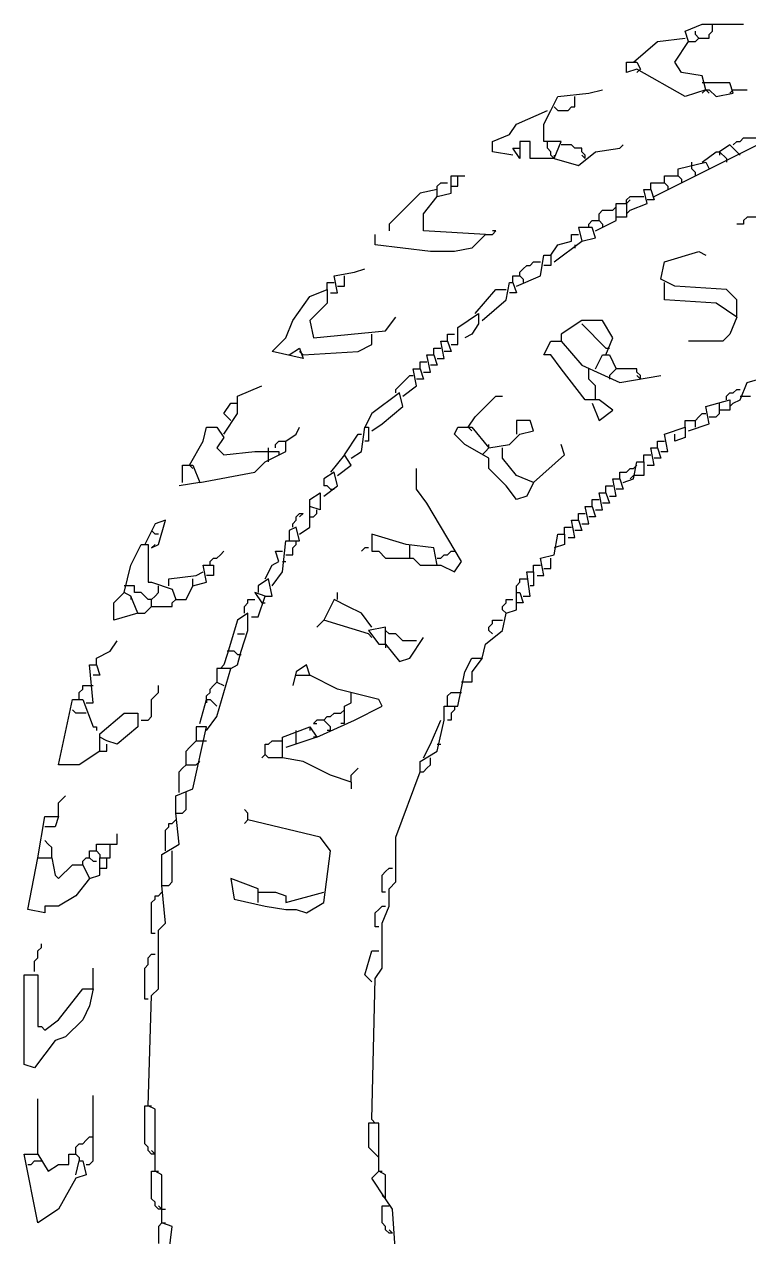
# Model space of a CAD drawing. Header units: inches. Extents: x 0.1 to 9.75, y 0.02 to 4.75.
# Drawn here: x 2.4181 to 2.7104, y 3.8569 to 4.3458 of the extents above; entities that cross this region are included whole.
import ezdxf

# ---------------------------------------------------------------- set-up
doc = ezdxf.new("R2010")
doc.units = ezdxf.units.IN
doc.header["$MEASUREMENT"] = 0
doc.layers.add('PFV', color=179, linetype='Continuous')

msp = doc.modelspace()

# ---------------------------------------------------------------- linework, layer by layer
at = {"layer": 'PFV', "color": 1}
for p, q in [((2.684722, 4.343056), (2.691667, 4.345833)), ((2.686111, 4.338889), (2.684722, 4.343056)), ((2.688889, 4.341667), (2.688889, 4.343056)), ((2.690278, 4.340278), (2.688889, 4.341667)), ((2.691667, 4.345833), (2.708333, 4.345833)), ((2.694444, 4.341667), (2.695833, 4.343056)), ((2.694444, 4.340278), (2.694444, 4.341667)), ((2.695833, 4.343056), (2.695833, 4.345833)), ((2.663889, 4.330556), (2.673611, 4.338889)), ((2.673611, 4.338889), (2.684722, 4.340278)), ((2.680556, 4.330556), (2.686111, 4.338889)), ((2.686111, 4.338889), (2.688889, 4.338889)), ((2.688889, 4.338889), (2.690278, 4.340278)), ((2.690278, 4.340278), (2.694444, 4.340278)), ((2.661111, 4.326389), (2.661111, 4.330556)), ((2.661111, 4.330556), (2.665278, 4.330556)), ((2.665278, 4.327778), (2.661111, 4.326389)), ((2.665278, 4.330556), (2.666667, 4.327778)), ((2.684722, 4.316667), (2.665278, 4.327778)), ((2.666667, 4.327778), (2.665278, 4.326389)), ((2.683333, 4.326389), (2.680556, 4.330556)), ((2.691667, 4.325), (2.683333, 4.326389)), ((2.693056, 4.319444), (2.691667, 4.325)), ((2.693056, 4.322222), (2.691667, 4.322222)), ((2.702778, 4.322222), (2.693056, 4.322222)), ((2.704167, 4.318056), (2.702778, 4.322222)), ((2.633333, 4.316667), (2.645833, 4.318056)), ((2.645833, 4.318056), (2.651389, 4.319444)), ((2.693056, 4.319444), (2.684722, 4.316667)), ((2.693056, 4.319444), (2.691667, 4.318056)), ((2.693056, 4.319444), (2.694444, 4.319444)), ((2.693056, 4.319444), (2.694444, 4.318056)), ((2.694444, 4.319444), (2.697222, 4.316667)), ((2.697222, 4.316667), (2.704167, 4.318056)), ((2.704167, 4.319444), (2.702778, 4.318056)), ((2.704167, 4.319444), (2.709722, 4.319444)), ((2.630556, 4.311111), (2.633333, 4.316667)), ((2.631944, 4.3125), (2.633333, 4.311111)), ((2.6375, 4.311111), (2.638889, 4.3125)), ((2.638889, 4.3125), (2.640278, 4.3125)), ((2.640278, 4.3125), (2.640278, 4.316667)), ((2.616667, 4.305556), (2.629167, 4.311111)), ((2.627778, 4.305556), (2.630556, 4.311111)), ((2.633333, 4.311111), (2.6375, 4.311111)), ((2.613889, 4.301389), (2.616667, 4.305556)), ((2.627778, 4.298611), (2.627778, 4.305556)), ((2.606944, 4.298611), (2.613889, 4.301389)), ((2.606944, 4.294444), (2.606944, 4.298611)), ((2.622222, 4.298611), (2.618056, 4.298611)), ((2.618056, 4.298611), (2.618056, 4.291667)), ((2.622222, 4.291667), (2.622222, 4.298611)), ((2.634722, 4.298611), (2.627778, 4.298611)), ((2.629167, 4.295833), (2.629167, 4.298611)), ((2.631944, 4.291667), (2.634722, 4.298611)), ((2.704167, 4.297222), (2.705556, 4.298611)), ((2.705556, 4.298611), (2.706944, 4.298611)), ((2.706944, 4.298611), (2.708333, 4.3)), ((2.708333, 4.3), (2.713889, 4.3)), ((2.615278, 4.293056), (2.606944, 4.294444)), ((2.618056, 4.291667), (2.615278, 4.295833)), ((2.615278, 4.295833), (2.618056, 4.295833)), ((2.630556, 4.294444), (2.629167, 4.295833)), ((2.630556, 4.293056), (2.630556, 4.294444)), ((2.631944, 4.291667), (2.630556, 4.293056)), ((2.631944, 4.293056), (2.631944, 4.291667)), ((2.638889, 4.297222), (2.634722, 4.297222)), ((2.640278, 4.295833), (2.638889, 4.297222)), ((2.643056, 4.295833), (2.640278, 4.295833)), ((2.641667, 4.288889), (2.648611, 4.294444)), ((2.643056, 4.294444), (2.643056, 4.295833)), ((2.644444, 4.293056), (2.643056, 4.294444)), ((2.644444, 4.291667), (2.643056, 4.293056)), ((2.644444, 4.291667), (2.644444, 4.293056)), ((2.648611, 4.294444), (2.658333, 4.295833)), ((2.658333, 4.295833), (2.659722, 4.297222)), ((2.672222, 4.276389), (2.713889, 4.297222)), ((2.691667, 4.290278), (2.697222, 4.294444)), ((2.697222, 4.294444), (2.698611, 4.294444)), ((2.702778, 4.297222), (2.698611, 4.294444)), ((2.698611, 4.294444), (2.701389, 4.291667)), ((2.698611, 4.294444), (2.698611, 4.293056)), ((2.706944, 4.293056), (2.702778, 4.297222)), ((2.631944, 4.291667), (2.622222, 4.291667)), ((2.631944, 4.291667), (2.641667, 4.288889)), ((2.681944, 4.2875), (2.693056, 4.290278)), ((2.6875, 4.288889), (2.6875, 4.290278)), ((2.6875, 4.2875), (2.6875, 4.288889)), ((2.693056, 4.290278), (2.694444, 4.2875)), ((2.701389, 4.291667), (2.701389, 4.290278)), ((2.590278, 4.277778), (2.590278, 4.284722)), ((2.590278, 4.284722), (2.595833, 4.284722)), ((2.593056, 4.280556), (2.593056, 4.284722)), ((2.676389, 4.281944), (2.676389, 4.284722)), ((2.676389, 4.284722), (2.681944, 4.284722)), ((2.681944, 4.284722), (2.681944, 4.2875)), ((2.681944, 4.284722), (2.683333, 4.283333)), ((2.683333, 4.283333), (2.683333, 4.281944)), ((2.688889, 4.286111), (2.6875, 4.2875)), ((2.688889, 4.284722), (2.688889, 4.286111)), ((2.577778, 4.277778), (2.565278, 4.265278)), ((2.584722, 4.279167), (2.577778, 4.277778)), ((2.584722, 4.280556), (2.586111, 4.281944)), ((2.584722, 4.276389), (2.584722, 4.280556)), ((2.584722, 4.276389), (2.590278, 4.277778)), ((2.586111, 4.281944), (2.588889, 4.281944)), ((2.590278, 4.280556), (2.593056, 4.280556)), ((2.669444, 4.273611), (2.668056, 4.279167)), ((2.668056, 4.279167), (2.670833, 4.279167)), ((2.670833, 4.279167), (2.670833, 4.281944)), ((2.670833, 4.281944), (2.676389, 4.281944)), ((2.670833, 4.279167), (2.672222, 4.275)), ((2.676389, 4.281944), (2.677778, 4.280556)), ((2.677778, 4.280556), (2.677778, 4.279167)), ((2.579167, 4.269444), (2.584722, 4.276389)), ((2.656944, 4.266667), (2.656944, 4.273611)), ((2.656944, 4.273611), (2.661111, 4.273611)), ((2.661111, 4.275), (2.6625, 4.276389)), ((2.661111, 4.273611), (2.661111, 4.275)), ((2.661111, 4.273611), (2.6625, 4.275)), ((2.661111, 4.273611), (2.661111, 4.268056)), ((2.6625, 4.276389), (2.668056, 4.276389)), ((2.6625, 4.270833), (2.669444, 4.273611)), ((2.672222, 4.275), (2.669444, 4.275)), ((2.579167, 4.2625), (2.579167, 4.269444)), ((2.65, 4.269444), (2.651389, 4.270833)), ((2.65, 4.266667), (2.65, 4.269444)), ((2.651389, 4.270833), (2.655556, 4.270833)), ((2.655556, 4.270833), (2.656944, 4.272222)), ((2.661111, 4.268056), (2.656944, 4.268056)), ((2.6625, 4.270833), (2.661111, 4.269444)), ((2.709722, 4.268056), (2.708333, 4.266667)), ((2.715278, 4.268056), (2.709722, 4.268056)), ((2.565278, 4.265278), (2.565278, 4.2625)), ((2.647222, 4.263889), (2.641667, 4.263889)), ((2.641667, 4.263889), (2.643056, 4.258333)), ((2.645833, 4.265278), (2.647222, 4.266667)), ((2.645833, 4.263889), (2.645833, 4.265278)), ((2.647222, 4.266667), (2.65, 4.266667)), ((2.648611, 4.259722), (2.647222, 4.263889)), ((2.648611, 4.2625), (2.656944, 4.266667)), ((2.65, 4.266667), (2.651389, 4.265278)), ((2.651389, 4.265278), (2.651389, 4.263889)), ((2.708333, 4.265278), (2.705556, 4.265278)), ((2.708333, 4.266667), (2.708333, 4.265278)), ((2.559722, 4.256944), (2.559722, 4.261111)), ((2.604167, 4.261111), (2.579167, 4.2625)), ((2.604167, 4.261111), (2.598611, 4.255556)), ((2.604167, 4.261111), (2.606944, 4.261111)), ((2.606944, 4.261111), (2.608333, 4.2625)), ((2.608333, 4.2625), (2.606944, 4.2625)), ((2.631944, 4.25), (2.643056, 4.258333)), ((2.633333, 4.256944), (2.638889, 4.258333)), ((2.638889, 4.258333), (2.638889, 4.261111)), ((2.638889, 4.261111), (2.641667, 4.261111)), ((2.643056, 4.258333), (2.648611, 4.259722)), ((2.581944, 4.254167), (2.559722, 4.256944)), ((2.591667, 4.254167), (2.581944, 4.254167)), ((2.598611, 4.255556), (2.591667, 4.254167)), ((2.630556, 4.252778), (2.633333, 4.256944)), ((2.640278, 4.256944), (2.640278, 4.255556)), ((2.676389, 4.25), (2.690278, 4.254167)), ((2.690278, 4.254167), (2.693056, 4.252778)), ((2.619444, 4.247222), (2.620833, 4.248611)), ((2.620833, 4.248611), (2.622222, 4.248611)), ((2.622222, 4.248611), (2.623611, 4.25)), ((2.623611, 4.25), (2.626389, 4.25)), ((2.626389, 4.244444), (2.627778, 4.252778)), ((2.627778, 4.252778), (2.630556, 4.252778)), ((2.630556, 4.248611), (2.627778, 4.248611)), ((2.630556, 4.252778), (2.630556, 4.248611)), ((2.675, 4.243056), (2.676389, 4.25)), ((2.543056, 4.244444), (2.551389, 4.245833)), ((2.544444, 4.2375), (2.543056, 4.244444)), ((2.547222, 4.240278), (2.547222, 4.244444)), ((2.551389, 4.245833), (2.555556, 4.247222)), ((2.615278, 4.241667), (2.615278, 4.244444)), ((2.615278, 4.244444), (2.618056, 4.244444)), ((2.616667, 4.240278), (2.626389, 4.244444)), ((2.618056, 4.245833), (2.619444, 4.247222)), ((2.618056, 4.244444), (2.618056, 4.245833)), ((2.618056, 4.244444), (2.619444, 4.243056)), ((2.533333, 4.236111), (2.540278, 4.238889)), ((2.540278, 4.238889), (2.540278, 4.241667)), ((2.540278, 4.241667), (2.543056, 4.241667)), ((2.540278, 4.238889), (2.540278, 4.233333)), ((2.544444, 4.240278), (2.547222, 4.240278)), ((2.6, 4.229167), (2.608333, 4.238889)), ((2.608333, 4.238889), (2.6125, 4.238889)), ((2.6125, 4.234722), (2.613889, 4.241667)), ((2.613889, 4.241667), (2.615278, 4.241667)), ((2.615278, 4.241667), (2.616667, 4.2375)), ((2.619444, 4.243056), (2.619444, 4.241667)), ((2.680556, 4.240278), (2.675, 4.243056)), ((2.676389, 4.234722), (2.676389, 4.241667)), ((2.701389, 4.238889), (2.680556, 4.240278)), ((2.705556, 4.234722), (2.701389, 4.238889)), ((2.526389, 4.226389), (2.533333, 4.236111)), ((2.541667, 4.2375), (2.544444, 4.2375)), ((2.602778, 4.226389), (2.6125, 4.234722)), ((2.616667, 4.2375), (2.613889, 4.2375)), ((2.697222, 4.233333), (2.676389, 4.234722)), ((2.705556, 4.227778), (2.705556, 4.234722)), ((2.540278, 4.233333), (2.533333, 4.226389)), ((2.593056, 4.223611), (2.601389, 4.229167)), ((2.601389, 4.229167), (2.601389, 4.225)), ((2.705556, 4.227778), (2.697222, 4.233333)), ((2.523611, 4.219444), (2.526389, 4.226389)), ((2.533333, 4.226389), (2.534722, 4.219444)), ((2.563889, 4.222222), (2.568056, 4.227778)), ((2.601389, 4.225), (2.598611, 4.220833)), ((2.643056, 4.226389), (2.634722, 4.220833)), ((2.651389, 4.226389), (2.643056, 4.226389)), ((2.652778, 4.215278), (2.643056, 4.225)), ((2.655556, 4.219444), (2.651389, 4.226389)), ((2.705556, 4.227778), (2.702778, 4.220833)), ((2.518056, 4.213889), (2.523611, 4.219444)), ((2.534722, 4.219444), (2.563889, 4.222222)), ((2.558333, 4.216667), (2.558333, 4.220833)), ((2.588889, 4.218056), (2.588889, 4.220833)), ((2.588889, 4.220833), (2.591667, 4.220833)), ((2.593056, 4.216667), (2.593056, 4.223611)), ((2.598611, 4.220833), (2.595833, 4.219444)), ((2.634722, 4.220833), (2.634722, 4.218056)), ((2.652778, 4.2125), (2.655556, 4.219444)), ((2.702778, 4.220833), (2.7, 4.218056)), ((2.525, 4.2125), (2.529167, 4.215278)), ((2.529167, 4.215278), (2.530556, 4.211111)), ((2.552778, 4.213889), (2.558333, 4.216667)), ((2.583333, 4.2125), (2.583333, 4.215278)), ((2.583333, 4.215278), (2.586111, 4.215278)), ((2.5875, 4.211111), (2.586111, 4.218056)), ((2.586111, 4.218056), (2.588889, 4.218056)), ((2.588889, 4.218056), (2.590278, 4.213889)), ((2.590278, 4.216667), (2.593056, 4.216667)), ((2.627778, 4.2125), (2.630556, 4.218056)), ((2.630556, 4.218056), (2.634722, 4.218056)), ((2.634722, 4.218056), (2.643056, 4.208333)), ((2.652778, 4.215278), (2.654167, 4.215278)), ((2.7, 4.218056), (2.686111, 4.218056)), ((2.530556, 4.211111), (2.518056, 4.213889)), ((2.530556, 4.2125), (2.529167, 4.213889)), ((2.530556, 4.2125), (2.552778, 4.213889)), ((2.577778, 4.206944), (2.577778, 4.209722)), ((2.577778, 4.209722), (2.580556, 4.209722)), ((2.581944, 4.205556), (2.580556, 4.2125)), ((2.580556, 4.2125), (2.583333, 4.2125)), ((2.583333, 4.2125), (2.584722, 4.208333)), ((2.584722, 4.211111), (2.5875, 4.211111)), ((2.590278, 4.213889), (2.5875, 4.213889)), ((2.630556, 4.2125), (2.627778, 4.2125)), ((2.634722, 4.206944), (2.630556, 4.2125)), ((2.648611, 4.206944), (2.651389, 4.2125)), ((2.651389, 4.2125), (2.654167, 4.2125)), ((2.654167, 4.2125), (2.656944, 4.206944)), ((2.576389, 4.2), (2.575, 4.206944)), ((2.575, 4.206944), (2.577778, 4.206944)), ((2.577778, 4.206944), (2.579167, 4.202778)), ((2.579167, 4.205556), (2.581944, 4.205556)), ((2.584722, 4.208333), (2.581944, 4.208333)), ((2.644444, 4.194444), (2.634722, 4.206944)), ((2.643056, 4.208333), (2.658333, 4.201389)), ((2.645833, 4.202778), (2.645833, 4.206944)), ((2.655556, 4.205556), (2.654167, 4.204167)), ((2.656944, 4.206944), (2.655556, 4.205556)), ((2.665278, 4.206944), (2.656944, 4.206944)), ((2.665278, 4.205556), (2.665278, 4.206944)), ((2.666667, 4.204167), (2.665278, 4.205556)), ((2.709722, 4.201389), (2.729167, 4.206944)), ((2.504167, 4.195833), (2.513889, 4.2)), ((2.568056, 4.198611), (2.569444, 4.2)), ((2.569444, 4.2), (2.570833, 4.201389)), ((2.570833, 4.201389), (2.572222, 4.202778)), ((2.570833, 4.195833), (2.576389, 4.2)), ((2.572222, 4.202778), (2.573611, 4.204167)), ((2.573611, 4.204167), (2.575, 4.204167)), ((2.579167, 4.202778), (2.576389, 4.202778)), ((2.647222, 4.201389), (2.645833, 4.202778)), ((2.648611, 4.2), (2.647222, 4.201389)), ((2.648611, 4.194444), (2.648611, 4.2)), ((2.654167, 4.204167), (2.654167, 4.202778)), ((2.658333, 4.201389), (2.675, 4.204167)), ((2.666667, 4.202778), (2.665278, 4.204167)), ((2.666667, 4.202778), (2.666667, 4.204167)), ((2.706944, 4.194444), (2.709722, 4.201389)), ((2.504167, 4.188889), (2.504167, 4.195833)), ((2.569444, 4.197222), (2.558333, 4.188889)), ((2.568056, 4.197222), (2.568056, 4.198611)), ((2.570833, 4.191667), (2.569444, 4.197222)), ((2.6, 4.1875), (2.608333, 4.195833)), ((2.608333, 4.195833), (2.611111, 4.195833)), ((2.701389, 4.195833), (2.702778, 4.197222)), ((2.701389, 4.194444), (2.701389, 4.195833)), ((2.702778, 4.197222), (2.704167, 4.197222)), ((2.704167, 4.197222), (2.705556, 4.198611)), ((2.705556, 4.198611), (2.706944, 4.198611)), ((2.706944, 4.195833), (2.711111, 4.195833)), ((2.498611, 4.188889), (2.501389, 4.193056)), ((2.501389, 4.193056), (2.504167, 4.193056)), ((2.5625, 4.184722), (2.570833, 4.191667)), ((2.65, 4.194444), (2.644444, 4.194444)), ((2.647222, 4.193056), (2.65, 4.186111)), ((2.655556, 4.190278), (2.65, 4.194444)), ((2.65, 4.186111), (2.655556, 4.190278)), ((2.693056, 4.191667), (2.702778, 4.194444)), ((2.694444, 4.184722), (2.693056, 4.191667)), ((2.698611, 4.190278), (2.698611, 4.193056)), ((2.702778, 4.190278), (2.698611, 4.190278)), ((2.698611, 4.188889), (2.698611, 4.190278)), ((2.702778, 4.194444), (2.702778, 4.190278)), ((2.704167, 4.193056), (2.702778, 4.191667)), ((2.704167, 4.193056), (2.706944, 4.194444)), ((2.498611, 4.180556), (2.504167, 4.188889)), ((2.501389, 4.186111), (2.498611, 4.188889)), ((2.501389, 4.186111), (2.5, 4.1875)), ((2.558333, 4.188889), (2.555556, 4.183333)), ((2.597222, 4.183333), (2.6, 4.1875)), ((2.622222, 4.186111), (2.616667, 4.186111)), ((2.616667, 4.186111), (2.616667, 4.180556)), ((2.623611, 4.181944), (2.622222, 4.186111)), ((2.684722, 4.183333), (2.684722, 4.186111)), ((2.684722, 4.186111), (2.688889, 4.186111)), ((2.688889, 4.186111), (2.690278, 4.1875)), ((2.688889, 4.183333), (2.688889, 4.186111)), ((2.690278, 4.1875), (2.691667, 4.188889)), ((2.691667, 4.188889), (2.693056, 4.188889)), ((2.694444, 4.1875), (2.697222, 4.1875)), ((2.697222, 4.1875), (2.698611, 4.188889)), ((2.490278, 4.177778), (2.491667, 4.183333)), ((2.491667, 4.183333), (2.495833, 4.183333)), ((2.495833, 4.183333), (2.498611, 4.179167)), ((2.523611, 4.177778), (2.527778, 4.180556)), ((2.527778, 4.180556), (2.529167, 4.183333)), ((2.547222, 4.172222), (2.552778, 4.180556)), ((2.552778, 4.180556), (2.554167, 4.180556)), ((2.554167, 4.173611), (2.555556, 4.183333)), ((2.555556, 4.183333), (2.556944, 4.183333)), ((2.556944, 4.183333), (2.556944, 4.177778)), ((2.558333, 4.181944), (2.5625, 4.184722)), ((2.591667, 4.180556), (2.593056, 4.183333)), ((2.595833, 4.176389), (2.591667, 4.180556)), ((2.593056, 4.183333), (2.598611, 4.183333)), ((2.597222, 4.183333), (2.598611, 4.181944)), ((2.598611, 4.183333), (2.605556, 4.175)), ((2.613889, 4.176389), (2.618056, 4.180556)), ((2.618056, 4.180556), (2.623611, 4.181944)), ((2.676389, 4.180556), (2.684722, 4.183333)), ((2.677778, 4.173611), (2.676389, 4.180556)), ((2.680556, 4.177778), (2.680556, 4.180556)), ((2.684722, 4.183333), (2.684722, 4.179167)), ((2.686111, 4.181944), (2.694444, 4.184722)), ((2.484722, 4.168056), (2.490278, 4.177778)), ((2.498611, 4.179167), (2.495833, 4.175)), ((2.519444, 4.176389), (2.520833, 4.177778)), ((2.519444, 4.175), (2.519444, 4.176389)), ((2.520833, 4.177778), (2.523611, 4.177778)), ((2.523611, 4.173611), (2.523611, 4.177778)), ((2.556944, 4.177778), (2.555556, 4.177778)), ((2.605556, 4.170833), (2.595833, 4.176389)), ((2.605556, 4.175), (2.613889, 4.176389)), ((2.605556, 4.175), (2.605556, 4.176389)), ((2.636111, 4.172222), (2.634722, 4.176389)), ((2.673611, 4.175), (2.673611, 4.177778)), ((2.673611, 4.177778), (2.676389, 4.177778)), ((2.684722, 4.179167), (2.680556, 4.177778)), ((2.495833, 4.175), (2.498611, 4.172222)), ((2.498611, 4.172222), (2.511111, 4.173611)), ((2.511111, 4.173611), (2.520833, 4.173611)), ((2.515278, 4.169444), (2.523611, 4.173611)), ((2.516667, 4.169444), (2.516667, 4.175)), ((2.520833, 4.173611), (2.520833, 4.172222)), ((2.547222, 4.172222), (2.541667, 4.165278)), ((2.55, 4.168056), (2.547222, 4.172222)), ((2.55, 4.170833), (2.554167, 4.173611)), ((2.602778, 4.172222), (2.604167, 4.173611)), ((2.604167, 4.173611), (2.605556, 4.175)), ((2.605556, 4.166667), (2.605556, 4.170833)), ((2.611111, 4.170833), (2.611111, 4.175)), ((2.616667, 4.163889), (2.611111, 4.170833)), ((2.623611, 4.161111), (2.636111, 4.172222)), ((2.668056, 4.169444), (2.668056, 4.172222)), ((2.668056, 4.172222), (2.670833, 4.172222)), ((2.672222, 4.168056), (2.670833, 4.175)), ((2.670833, 4.175), (2.673611, 4.175)), ((2.675, 4.170833), (2.672222, 4.170833)), ((2.673611, 4.175), (2.675, 4.170833)), ((2.675, 4.173611), (2.677778, 4.173611)), ((2.481944, 4.161111), (2.481944, 4.168056)), ((2.481944, 4.168056), (2.486111, 4.168056)), ((2.484722, 4.168056), (2.486111, 4.166667)), ((2.486111, 4.168056), (2.488889, 4.161111)), ((2.511111, 4.165278), (2.515278, 4.169444)), ((2.544444, 4.163889), (2.55, 4.168056)), ((2.576389, 4.158333), (2.576389, 4.166667)), ((2.6125, 4.159722), (2.605556, 4.166667)), ((2.661111, 4.165278), (2.6625, 4.166667)), ((2.6625, 4.166667), (2.663889, 4.166667)), ((2.663889, 4.1625), (2.665278, 4.169444)), ((2.663889, 4.166667), (2.665278, 4.168056)), ((2.665278, 4.169444), (2.668056, 4.169444)), ((2.668056, 4.169444), (2.668056, 4.163889)), ((2.669444, 4.168056), (2.672222, 4.168056)), ((2.488889, 4.161111), (2.480556, 4.159722)), ((2.488889, 4.161111), (2.511111, 4.165278)), ((2.543056, 4.165278), (2.538889, 4.1625)), ((2.538889, 4.1625), (2.538889, 4.159722)), ((2.544444, 4.159722), (2.543056, 4.165278)), ((2.623611, 4.161111), (2.616667, 4.163889)), ((2.623611, 4.161111), (2.620833, 4.155556)), ((2.656944, 4.155556), (2.655556, 4.1625)), ((2.655556, 4.1625), (2.658333, 4.1625)), ((2.658333, 4.1625), (2.658333, 4.165278)), ((2.658333, 4.165278), (2.661111, 4.165278)), ((2.658333, 4.1625), (2.659722, 4.158333)), ((2.659722, 4.161111), (2.663889, 4.1625)), ((2.663889, 4.163889), (2.6625, 4.1625)), ((2.668056, 4.163889), (2.663889, 4.163889)), ((2.533333, 4.154167), (2.5375, 4.156944)), ((2.5375, 4.156944), (2.5375, 4.15)), ((2.538889, 4.155556), (2.544444, 4.159722)), ((2.540278, 4.159722), (2.538889, 4.159722)), ((2.541667, 4.158333), (2.540278, 4.159722)), ((2.541667, 4.158333), (2.543056, 4.158333)), ((2.580556, 4.152778), (2.576389, 4.158333)), ((2.616667, 4.154167), (2.6125, 4.159722)), ((2.620833, 4.155556), (2.616667, 4.154167)), ((2.651389, 4.15), (2.65, 4.156944)), ((2.65, 4.156944), (2.652778, 4.156944)), ((2.652778, 4.156944), (2.652778, 4.159722)), ((2.652778, 4.159722), (2.655556, 4.159722)), ((2.652778, 4.156944), (2.654167, 4.152778)), ((2.654167, 4.155556), (2.656944, 4.155556)), ((2.659722, 4.158333), (2.656944, 4.158333)), ((2.533333, 4.143056), (2.533333, 4.154167)), ((2.5375, 4.15), (2.533333, 4.151389)), ((2.594444, 4.129167), (2.580556, 4.152778)), ((2.645833, 4.144444), (2.644444, 4.151389)), ((2.644444, 4.151389), (2.647222, 4.151389)), ((2.647222, 4.151389), (2.647222, 4.154167)), ((2.647222, 4.154167), (2.65, 4.154167)), ((2.647222, 4.151389), (2.648611, 4.147222)), ((2.654167, 4.152778), (2.651389, 4.152778)), ((2.475, 4.145833), (2.470833, 4.144444)), ((2.472222, 4.136111), (2.475, 4.145833)), ((2.526389, 4.144444), (2.527778, 4.145833)), ((2.527778, 4.147222), (2.529167, 4.148611)), ((2.527778, 4.145833), (2.527778, 4.147222)), ((2.529167, 4.148611), (2.530556, 4.148611)), ((2.530556, 4.148611), (2.529167, 4.147222)), ((2.533333, 4.147222), (2.534722, 4.147222)), ((2.534722, 4.147222), (2.536111, 4.148611)), ((2.536111, 4.148611), (2.536111, 4.15)), ((2.640278, 4.138889), (2.638889, 4.145833)), ((2.638889, 4.145833), (2.641667, 4.145833)), ((2.641667, 4.145833), (2.641667, 4.148611)), ((2.641667, 4.148611), (2.644444, 4.148611)), ((2.641667, 4.145833), (2.643056, 4.141667)), ((2.648611, 4.147222), (2.645833, 4.147222)), ((2.648611, 4.15), (2.651389, 4.15)), ((2.470833, 4.144444), (2.466667, 4.136111)), ((2.470833, 4.140278), (2.469444, 4.141667)), ((2.527778, 4.143056), (2.525, 4.141667)), ((2.525, 4.141667), (2.525, 4.1375)), ((2.526389, 4.143056), (2.526389, 4.144444)), ((2.529167, 4.1375), (2.527778, 4.143056)), ((2.529167, 4.140278), (2.533333, 4.143056)), ((2.636111, 4.140278), (2.636111, 4.143056)), ((2.636111, 4.143056), (2.638889, 4.143056)), ((2.643056, 4.141667), (2.640278, 4.141667)), ((2.643056, 4.144444), (2.645833, 4.144444)), ((2.461111, 4.127778), (2.465278, 4.136111)), ((2.465278, 4.136111), (2.468056, 4.136111)), ((2.468056, 4.136111), (2.468056, 4.126389)), ((2.469444, 4.134722), (2.472222, 4.136111)), ((2.469444, 4.134722), (2.470833, 4.136111)), ((2.472222, 4.140278), (2.470833, 4.140278)), ((2.522222, 4.125), (2.523611, 4.1375)), ((2.523611, 4.1375), (2.529167, 4.1375)), ((2.526389, 4.134722), (2.527778, 4.136111)), ((2.527778, 4.136111), (2.527778, 4.1375)), ((2.572222, 4.136111), (2.558333, 4.140278)), ((2.558333, 4.140278), (2.558333, 4.133333)), ((2.583333, 4.134722), (2.572222, 4.136111)), ((2.573611, 4.134722), (2.573611, 4.136111)), ((2.631944, 4.131944), (2.633333, 4.140278)), ((2.636111, 4.136111), (2.631944, 4.134722)), ((2.633333, 4.140278), (2.636111, 4.140278)), ((2.636111, 4.140278), (2.636111, 4.136111)), ((2.6375, 4.138889), (2.640278, 4.138889)), ((2.495833, 4.130556), (2.497222, 4.131944)), ((2.497222, 4.131944), (2.498611, 4.133333)), ((2.520833, 4.129167), (2.519444, 4.133333)), ((2.519444, 4.133333), (2.522222, 4.133333)), ((2.523611, 4.131944), (2.526389, 4.131944)), ((2.526389, 4.131944), (2.526389, 4.134722)), ((2.555556, 4.134722), (2.554167, 4.133333)), ((2.556944, 4.134722), (2.555556, 4.134722)), ((2.558333, 4.133333), (2.561111, 4.133333)), ((2.561111, 4.133333), (2.563889, 4.130556)), ((2.573611, 4.130556), (2.573611, 4.134722)), ((2.584722, 4.127778), (2.583333, 4.134722)), ((2.586111, 4.130556), (2.5875, 4.131944)), ((2.5875, 4.131944), (2.588889, 4.131944)), ((2.588889, 4.131944), (2.590278, 4.133333)), ((2.590278, 4.133333), (2.591667, 4.133333)), ((2.626389, 4.130556), (2.631944, 4.131944)), ((2.458333, 4.116667), (2.461111, 4.127778)), ((2.468056, 4.126389), (2.468056, 4.120833)), ((2.491667, 4.120833), (2.490278, 4.127778)), ((2.490278, 4.127778), (2.494444, 4.127778)), ((2.493056, 4.129167), (2.494444, 4.130556)), ((2.493056, 4.127778), (2.493056, 4.129167)), ((2.494444, 4.130556), (2.495833, 4.130556)), ((2.494444, 4.127778), (2.494444, 4.123611)), ((2.515278, 4.122222), (2.518056, 4.127778)), ((2.518056, 4.127778), (2.520833, 4.129167)), ((2.522222, 4.129167), (2.523611, 4.129167)), ((2.563889, 4.130556), (2.575, 4.130556)), ((2.575, 4.130556), (2.577778, 4.127778)), ((2.577778, 4.127778), (2.586111, 4.127778)), ((2.584722, 4.130556), (2.586111, 4.130556)), ((2.586111, 4.127778), (2.591667, 4.125)), ((2.591667, 4.125), (2.594444, 4.129167)), ((2.623611, 4.125), (2.623611, 4.127778)), ((2.623611, 4.127778), (2.626389, 4.127778)), ((2.627778, 4.123611), (2.626389, 4.130556)), ((2.627778, 4.126389), (2.630556, 4.126389)), ((2.630556, 4.126389), (2.630556, 4.130556)), ((2.476389, 4.122222), (2.4875, 4.123611)), ((2.476389, 4.119444), (2.476389, 4.122222)), ((2.486111, 4.119444), (2.486111, 4.122222)), ((2.4875, 4.123611), (2.490278, 4.125)), ((2.494444, 4.123611), (2.491667, 4.123611)), ((2.516667, 4.122222), (2.5125, 4.119444)), ((2.518056, 4.115278), (2.516667, 4.122222)), ((2.518056, 4.119444), (2.522222, 4.125)), ((2.618056, 4.120833), (2.618056, 4.122222)), ((2.618056, 4.122222), (2.620833, 4.122222)), ((2.622222, 4.115278), (2.620833, 4.125)), ((2.620833, 4.125), (2.623611, 4.125)), ((2.623611, 4.125), (2.623611, 4.119444)), ((2.625, 4.123611), (2.627778, 4.123611)), ((2.454167, 4.1125), (2.458333, 4.116667)), ((2.4625, 4.119444), (2.458333, 4.119444)), ((2.461111, 4.115278), (2.458333, 4.116667)), ((2.4625, 4.116667), (2.4625, 4.119444)), ((2.465278, 4.116667), (2.4625, 4.116667)), ((2.466667, 4.115278), (2.465278, 4.116667)), ((2.468056, 4.120833), (2.469444, 4.120833)), ((2.469444, 4.120833), (2.477778, 4.118056)), ((2.470833, 4.115278), (2.472222, 4.116667)), ((2.472222, 4.116667), (2.472222, 4.119444)), ((2.477778, 4.118056), (2.479167, 4.113889)), ((2.483333, 4.113889), (2.486111, 4.119444)), ((2.486111, 4.119444), (2.491667, 4.120833)), ((2.515278, 4.115278), (2.511111, 4.116667)), ((2.511111, 4.116667), (2.513889, 4.1125)), ((2.5125, 4.119444), (2.5125, 4.116667)), ((2.544444, 4.113889), (2.544444, 4.116667)), ((2.616667, 4.119444), (2.618056, 4.120833)), ((2.616667, 4.116667), (2.616667, 4.119444)), ((2.616667, 4.109722), (2.616667, 4.116667)), ((2.616667, 4.116667), (2.618056, 4.116667)), ((2.618056, 4.116667), (2.619444, 4.1125)), ((2.623611, 4.119444), (2.622222, 4.119444)), ((2.454167, 4.105556), (2.454167, 4.1125)), ((2.463889, 4.108333), (2.461111, 4.115278)), ((2.461111, 4.115278), (2.461111, 4.113889)), ((2.468056, 4.113889), (2.466667, 4.115278)), ((2.469444, 4.113889), (2.468056, 4.113889)), ((2.469444, 4.113889), (2.470833, 4.115278)), ((2.469444, 4.111111), (2.469444, 4.113889)), ((2.477778, 4.1125), (2.479167, 4.113889)), ((2.477778, 4.111111), (2.477778, 4.1125)), ((2.479167, 4.113889), (2.483333, 4.113889)), ((2.506944, 4.111111), (2.508333, 4.1125)), ((2.508333, 4.1125), (2.508333, 4.113889)), ((2.508333, 4.113889), (2.511111, 4.113889)), ((2.5125, 4.106944), (2.515278, 4.115278)), ((2.513889, 4.1125), (2.515278, 4.1125)), ((2.515278, 4.115278), (2.518056, 4.115278)), ((2.543056, 4.113889), (2.538889, 4.105556)), ((2.548611, 4.111111), (2.543056, 4.113889)), ((2.611111, 4.111111), (2.6125, 4.1125)), ((2.6125, 4.1125), (2.6125, 4.113889)), ((2.6125, 4.113889), (2.615278, 4.113889)), ((2.619444, 4.1125), (2.616667, 4.1125)), ((2.619444, 4.115278), (2.622222, 4.115278)), ((2.463889, 4.108333), (2.454167, 4.105556)), ((2.463889, 4.108333), (2.466667, 4.108333)), ((2.466667, 4.108333), (2.468056, 4.109722)), ((2.468056, 4.109722), (2.469444, 4.111111)), ((2.469444, 4.111111), (2.477778, 4.111111)), ((2.508333, 4.108333), (2.504167, 4.105556)), ((2.506944, 4.108333), (2.506944, 4.111111)), ((2.508333, 4.101389), (2.508333, 4.108333)), ((2.509722, 4.106944), (2.5125, 4.106944)), ((2.554167, 4.108333), (2.548611, 4.111111)), ((2.558333, 4.102778), (2.554167, 4.108333)), ((2.611111, 4.109722), (2.611111, 4.111111)), ((2.6125, 4.108333), (2.611111, 4.109722)), ((2.611111, 4.101389), (2.6125, 4.108333)), ((2.6125, 4.108333), (2.616667, 4.109722)), ((2.504167, 4.105556), (2.5, 4.091667)), ((2.538889, 4.105556), (2.536111, 4.102778)), ((2.556944, 4.1), (2.538889, 4.105556)), ((2.563889, 4.102778), (2.556944, 4.101389)), ((2.563889, 4.095833), (2.563889, 4.102778)), ((2.605556, 4.102778), (2.606944, 4.104167)), ((2.605556, 4.101389), (2.605556, 4.102778)), ((2.606944, 4.104167), (2.606944, 4.105556)), ((2.606944, 4.105556), (2.611111, 4.105556)), ((2.452778, 4.093056), (2.455556, 4.097222)), ((2.504167, 4.1), (2.506944, 4.1)), ((2.505556, 4.093056), (2.508333, 4.101389)), ((2.556944, 4.101389), (2.561111, 4.095833)), ((2.556944, 4.1), (2.558333, 4.098611)), ((2.565278, 4.1), (2.563889, 4.101389)), ((2.568056, 4.1), (2.565278, 4.1)), ((2.569444, 4.098611), (2.568056, 4.1)), ((2.570833, 4.097222), (2.569444, 4.098611)), ((2.576389, 4.097222), (2.570833, 4.097222)), ((2.573611, 4.090278), (2.579167, 4.098611)), ((2.604167, 4.095833), (2.611111, 4.101389)), ((2.606944, 4.1), (2.605556, 4.101389)), ((2.447222, 4.090278), (2.452778, 4.093056)), ((2.501389, 4.093056), (2.5, 4.093056)), ((2.502778, 4.093056), (2.501389, 4.093056)), ((2.504167, 4.091667), (2.502778, 4.093056)), ((2.504167, 4.0875), (2.505556, 4.093056)), ((2.561111, 4.095833), (2.563889, 4.095833)), ((2.563889, 4.095833), (2.569444, 4.088889)), ((2.563889, 4.095833), (2.563889, 4.094444)), ((2.602778, 4.090278), (2.604167, 4.095833)), ((2.445833, 4.072222), (2.444444, 4.0875)), ((2.444444, 4.0875), (2.447222, 4.0875)), ((2.447222, 4.0875), (2.447222, 4.090278)), ((2.447222, 4.0875), (2.448611, 4.083333)), ((2.498611, 4.0875), (2.497222, 4.086111)), ((2.5, 4.091667), (2.498611, 4.0875)), ((2.501389, 4.086111), (2.504167, 4.0875)), ((2.504167, 4.091667), (2.505556, 4.091667)), ((2.531944, 4.0875), (2.527778, 4.084722)), ((2.533333, 4.083333), (2.531944, 4.0875)), ((2.569444, 4.088889), (2.573611, 4.090278)), ((2.595833, 4.084722), (2.598611, 4.090278)), ((2.598611, 4.090278), (2.602778, 4.090278)), ((2.602778, 4.090278), (2.598611, 4.084722)), ((2.448611, 4.083333), (2.445833, 4.083333)), ((2.495833, 4.066667), (2.501389, 4.086111)), ((2.501389, 4.086111), (2.495833, 4.086111)), ((2.495833, 4.086111), (2.495833, 4.080556)), ((2.527778, 4.084722), (2.526389, 4.079167)), ((2.527778, 4.083333), (2.533333, 4.083333)), ((2.544444, 4.077778), (2.533333, 4.083333)), ((2.593056, 4.070833), (2.595833, 4.084722)), ((2.598611, 4.084722), (2.598611, 4.080556)), ((2.440278, 4.076389), (2.441667, 4.077778)), ((2.441667, 4.077778), (2.441667, 4.079167)), ((2.441667, 4.079167), (2.445833, 4.079167)), ((2.472222, 4.076389), (2.472222, 4.079167)), ((2.493056, 4.077778), (2.494444, 4.079167)), ((2.493056, 4.076389), (2.493056, 4.077778)), ((2.494444, 4.079167), (2.495833, 4.080556)), ((2.495833, 4.080556), (2.498611, 4.079167)), ((2.561111, 4.073611), (2.544444, 4.077778)), ((2.598611, 4.080556), (2.594444, 4.080556)), ((2.431944, 4.047222), (2.4375, 4.073611)), ((2.4375, 4.073611), (2.441667, 4.073611)), ((2.440278, 4.073611), (2.440278, 4.076389)), ((2.441667, 4.073611), (2.445833, 4.0625)), ((2.469444, 4.073611), (2.470833, 4.075)), ((2.469444, 4.066667), (2.469444, 4.073611)), ((2.470833, 4.075), (2.472222, 4.076389)), ((2.488889, 4.063889), (2.491667, 4.073611)), ((2.491667, 4.075), (2.493056, 4.076389)), ((2.491667, 4.073611), (2.491667, 4.075)), ((2.491667, 4.073611), (2.493056, 4.073611)), ((2.491667, 4.073611), (2.491667, 4.072222)), ((2.493056, 4.073611), (2.495833, 4.070833)), ((2.55, 4.072222), (2.55, 4.076389)), ((2.5625, 4.070833), (2.561111, 4.073611)), ((2.588889, 4.075), (2.590278, 4.076389)), ((2.588889, 4.070833), (2.588889, 4.075)), ((2.590278, 4.076389), (2.594444, 4.076389)), ((2.438889, 4.068056), (2.4375, 4.069444)), ((2.443056, 4.068056), (2.438889, 4.068056)), ((2.443056, 4.072222), (2.445833, 4.072222)), ((2.448611, 4.059722), (2.458333, 4.068056)), ((2.458333, 4.068056), (2.463889, 4.068056)), ((2.463889, 4.068056), (2.463889, 4.0625)), ((2.541667, 4.066667), (2.543056, 4.068056)), ((2.543056, 4.068056), (2.545833, 4.068056)), ((2.545833, 4.068056), (2.547222, 4.069444)), ((2.547222, 4.070833), (2.55, 4.072222)), ((2.547222, 4.063889), (2.547222, 4.070833)), ((2.551389, 4.065278), (2.5625, 4.070833)), ((2.5875, 4.065278), (2.5875, 4.070833)), ((2.5875, 4.070833), (2.593056, 4.070833)), ((2.591667, 4.069444), (2.590278, 4.068056)), ((2.590278, 4.068056), (2.590278, 4.065278)), ((2.591667, 4.070833), (2.591667, 4.069444)), ((2.465278, 4.065278), (2.468056, 4.065278)), ((2.468056, 4.065278), (2.469444, 4.066667)), ((2.491667, 4.061111), (2.495833, 4.066667)), ((2.536111, 4.065278), (2.534722, 4.063889)), ((2.534722, 4.063889), (2.536111, 4.063889)), ((2.536111, 4.058333), (2.551389, 4.065278)), ((2.538889, 4.065278), (2.536111, 4.065278)), ((2.538889, 4.065278), (2.540278, 4.066667)), ((2.540278, 4.063889), (2.538889, 4.065278)), ((2.540278, 4.066667), (2.541667, 4.066667)), ((2.541667, 4.0625), (2.540278, 4.063889)), ((2.547222, 4.063889), (2.545833, 4.063889)), ((2.581944, 4.055556), (2.586111, 4.065278)), ((2.584722, 4.052778), (2.5875, 4.065278)), ((2.590278, 4.065278), (2.588889, 4.065278)), ((2.445833, 4.0625), (2.447222, 4.0625)), ((2.447222, 4.0625), (2.447222, 4.061111)), ((2.448611, 4.052778), (2.448611, 4.059722)), ((2.451389, 4.056944), (2.448611, 4.058333)), ((2.463889, 4.0625), (2.455556, 4.055556)), ((2.486111, 4.0375), (2.491667, 4.0625)), ((2.491667, 4.0625), (2.4875, 4.0625)), ((2.4875, 4.0625), (2.4875, 4.056944)), ((2.522222, 4.058333), (2.533333, 4.0625)), ((2.522222, 4.05), (2.522222, 4.058333)), ((2.536111, 4.058333), (2.523611, 4.054167)), ((2.527778, 4.059722), (2.527778, 4.061111)), ((2.527778, 4.055556), (2.527778, 4.059722)), ((2.533333, 4.0625), (2.536111, 4.058333)), ((2.533333, 4.0625), (2.533333, 4.061111)), ((2.536111, 4.058333), (2.534722, 4.058333)), ((2.541667, 4.061111), (2.540278, 4.061111)), ((2.541667, 4.061111), (2.541667, 4.0625)), ((2.455556, 4.055556), (2.451389, 4.056944)), ((2.451389, 4.052778), (2.451389, 4.055556)), ((2.483333, 4.052778), (2.484722, 4.054167)), ((2.484722, 4.054167), (2.486111, 4.055556)), ((2.486111, 4.055556), (2.4875, 4.056944)), ((2.4875, 4.056944), (2.490278, 4.056944)), ((2.490278, 4.056944), (2.491667, 4.056944)), ((2.515278, 4.051389), (2.515278, 4.055556)), ((2.515278, 4.055556), (2.516667, 4.055556)), ((2.516667, 4.055556), (2.518056, 4.056944)), ((2.518056, 4.056944), (2.522222, 4.056944)), ((2.579167, 4.05), (2.581944, 4.055556)), ((2.584722, 4.055556), (2.586111, 4.055556)), ((2.448611, 4.052778), (2.440278, 4.047222)), ((2.448611, 4.052778), (2.451389, 4.052778)), ((2.483333, 4.047222), (2.483333, 4.052778)), ((2.4875, 4.047222), (2.488889, 4.048611)), ((2.515278, 4.051389), (2.513889, 4.05)), ((2.516667, 4.05), (2.515278, 4.051389)), ((2.522222, 4.05), (2.516667, 4.05)), ((2.530556, 4.048611), (2.522222, 4.05)), ((2.541667, 4.043056), (2.530556, 4.048611)), ((2.577778, 4.048611), (2.584722, 4.052778)), ((2.577778, 4.044444), (2.577778, 4.048611)), ((2.581944, 4.047222), (2.581944, 4.05)), ((2.440278, 4.047222), (2.431944, 4.047222)), ((2.480556, 4.044444), (2.481944, 4.045833)), ((2.480556, 4.036111), (2.480556, 4.044444)), ((2.481944, 4.045833), (2.483333, 4.047222)), ((2.483333, 4.047222), (2.4875, 4.047222)), ((2.55, 4.043056), (2.551389, 4.044444)), ((2.551389, 4.044444), (2.552778, 4.045833)), ((2.568056, 4.018056), (2.577778, 4.044444)), ((2.577778, 4.044444), (2.579167, 4.044444)), ((2.579167, 4.044444), (2.580556, 4.045833)), ((2.580556, 4.045833), (2.581944, 4.047222)), ((2.55, 4.040278), (2.541667, 4.043056)), ((2.55, 4.040278), (2.55, 4.043056)), ((2.55, 4.040278), (2.55, 4.0375)), ((2.431944, 4.031944), (2.433333, 4.033333)), ((2.433333, 4.033333), (2.434722, 4.034722)), ((2.479167, 4.034722), (2.486111, 4.0375)), ((2.479167, 4.027778), (2.479167, 4.034722)), ((2.483333, 4.029167), (2.483333, 4.036111)), ((2.431944, 4.026389), (2.431944, 4.031944)), ((2.481944, 4.027778), (2.483333, 4.029167)), ((2.508333, 4.027778), (2.506944, 4.029167)), ((2.423611, 4.009722), (2.426389, 4.026389)), ((2.426389, 4.026389), (2.431944, 4.026389)), ((2.431944, 4.026389), (2.430556, 4.022222)), ((2.476389, 4.022222), (2.476389, 4.023611)), ((2.476389, 4.023611), (2.477778, 4.023611)), ((2.477778, 4.023611), (2.479167, 4.025)), ((2.480556, 4.015278), (2.479167, 4.027778)), ((2.479167, 4.027778), (2.481944, 4.027778)), ((2.508333, 4.025), (2.506944, 4.023611)), ((2.508333, 4.025), (2.508333, 4.027778)), ((2.5375, 4.018056), (2.508333, 4.025)), ((2.430556, 4.022222), (2.426389, 4.022222)), ((2.455556, 4.015278), (2.455556, 4.019444)), ((2.475, 4.020833), (2.476389, 4.022222)), ((2.475, 4.0125), (2.475, 4.020833)), ((2.427778, 4.015278), (2.426389, 4.016667)), ((2.429167, 4.013889), (2.427778, 4.015278)), ((2.429167, 4.009722), (2.429167, 4.013889)), ((2.447222, 4.0125), (2.447222, 4.015278)), ((2.447222, 4.015278), (2.452778, 4.015278)), ((2.452778, 4.009722), (2.452778, 4.015278)), ((2.452778, 4.015278), (2.455556, 4.015278)), ((2.473611, 4.011111), (2.480556, 4.015278)), ((2.541667, 4.0125), (2.5375, 4.018056)), ((2.568056, 4), (2.568056, 4.018056)), ((2.419444, 3.988889), (2.423611, 4.009722)), ((2.423611, 4.009722), (2.429167, 4.009722)), ((2.429167, 4.009722), (2.430556, 4.002778)), ((2.441667, 4.008333), (2.443056, 4.009722)), ((2.443056, 4.009722), (2.444444, 4.009722)), ((2.444444, 4.009722), (2.444444, 4.0125)), ((2.444444, 4.0125), (2.447222, 4.0125)), ((2.444444, 4.009722), (2.445833, 4.008333)), ((2.447222, 4.0125), (2.448611, 4.011111)), ((2.448611, 4.011111), (2.448611, 4.009722)), ((2.448611, 4.002778), (2.448611, 4.009722)), ((2.448611, 4.009722), (2.452778, 4.009722)), ((2.451389, 4.005556), (2.451389, 4.009722)), ((2.473611, 3.998611), (2.473611, 4.011111)), ((2.477778, 4), (2.477778, 4.0125)), ((2.538889, 3.991667), (2.541667, 4.0125)), ((2.431944, 4.001389), (2.4375, 4.006944)), ((2.4375, 4.006944), (2.441667, 4.006944)), ((2.441667, 4.006944), (2.441667, 4.008333)), ((2.441667, 4.006944), (2.444444, 4.001389)), ((2.445833, 4.008333), (2.447222, 4.008333)), ((2.448611, 4.005556), (2.451389, 4.005556)), ((2.5625, 4.002778), (2.563889, 4.004167)), ((2.563889, 4.004167), (2.565278, 4.005556)), ((2.565278, 4.005556), (2.566667, 4.005556)), ((2.430556, 4.002778), (2.431944, 4.001389)), ((2.444444, 4.001389), (2.438889, 3.994444)), ((2.444444, 4.001389), (2.448611, 4.002778)), ((2.476389, 3.998611), (2.477778, 4)), ((2.5125, 3.997222), (2.501389, 4.001389)), ((2.501389, 4.001389), (2.502778, 3.993056)), ((2.5625, 3.995833), (2.5625, 4.002778)), ((2.565278, 3.997222), (2.568056, 4)), ((2.438889, 3.994444), (2.431944, 3.990278)), ((2.470833, 3.993056), (2.470833, 3.994444)), ((2.470833, 3.994444), (2.472222, 3.994444)), ((2.472222, 3.994444), (2.473611, 3.995833)), ((2.475, 3.983333), (2.473611, 3.998611)), ((2.473611, 3.998611), (2.476389, 3.998611)), ((2.5125, 3.991667), (2.5125, 3.997222)), ((2.5125, 3.995833), (2.519444, 3.995833)), ((2.519444, 3.995833), (2.523611, 3.994444)), ((2.523611, 3.991667), (2.538889, 3.995833)), ((2.523611, 3.994444), (2.523611, 3.991667)), ((2.563889, 3.995833), (2.5625, 3.995833)), ((2.565278, 3.990278), (2.565278, 3.997222)), ((2.431944, 3.990278), (2.426389, 3.990278)), ((2.426389, 3.990278), (2.426389, 3.9875)), ((2.469444, 3.991667), (2.470833, 3.993056)), ((2.469444, 3.979167), (2.469444, 3.991667)), ((2.502778, 3.993056), (2.515278, 3.990278)), ((2.515278, 3.990278), (2.523611, 3.988889)), ((2.531944, 3.9875), (2.538889, 3.991667)), ((2.561111, 3.988889), (2.5625, 3.990278)), ((2.5625, 3.983333), (2.565278, 3.990278)), ((2.5625, 3.990278), (2.563889, 3.990278)), ((2.426389, 3.9875), (2.419444, 3.988889)), ((2.523611, 3.988889), (2.527778, 3.988889)), ((2.527778, 3.988889), (2.531944, 3.9875)), ((2.559722, 3.9875), (2.561111, 3.988889)), ((2.559722, 3.981944), (2.559722, 3.9875)), ((2.472222, 3.980556), (2.475, 3.983333)), ((2.472222, 3.956944), (2.472222, 3.980556)), ((2.561111, 3.981944), (2.559722, 3.981944)), ((2.5625, 3.965278), (2.5625, 3.983333)), ((2.425, 3.973611), (2.425, 3.975)), ((2.470833, 3.979167), (2.469444, 3.979167)), ((2.423611, 3.972222), (2.425, 3.973611)), ((2.423611, 3.969444), (2.423611, 3.972222)), ((2.468056, 3.969444), (2.469444, 3.970833)), ((2.469444, 3.970833), (2.470833, 3.970833)), ((2.555556, 3.9625), (2.558333, 3.972222)), ((2.558333, 3.972222), (2.561111, 3.972222)), ((2.422222, 3.968056), (2.423611, 3.969444)), ((2.422222, 3.963889), (2.422222, 3.968056)), ((2.445833, 3.956944), (2.445833, 3.965278)), ((2.466667, 3.965278), (2.468056, 3.966667)), ((2.466667, 3.952778), (2.466667, 3.965278)), ((2.468056, 3.966667), (2.468056, 3.969444)), ((2.559722, 3.961111), (2.5625, 3.965278)), ((2.418056, 3.926389), (2.418056, 3.9625)), ((2.418056, 3.9625), (2.423611, 3.9625)), ((2.423611, 3.9625), (2.423611, 3.941667)), ((2.558333, 3.959722), (2.555556, 3.9625)), ((2.558333, 3.904167), (2.559722, 3.961111)), ((2.431944, 3.944444), (2.441667, 3.956944)), ((2.441667, 3.956944), (2.445833, 3.956944)), ((2.445833, 3.956944), (2.444444, 3.95)), ((2.469444, 3.954167), (2.472222, 3.956944)), ((2.468056, 3.952778), (2.466667, 3.952778)), ((2.468056, 3.909722), (2.469444, 3.954167)), ((2.444444, 3.95), (2.441667, 3.944444)), ((2.423611, 3.941667), (2.425, 3.941667)), ((2.425, 3.941667), (2.426389, 3.940278)), ((2.426389, 3.940278), (2.431944, 3.944444)), ((2.441667, 3.944444), (2.434722, 3.9375)), ((2.430556, 3.936111), (2.422222, 3.925)), ((2.434722, 3.9375), (2.430556, 3.936111)), ((2.422222, 3.925), (2.418056, 3.926389)), ((2.423611, 3.890278), (2.423611, 3.9125)), ((2.445833, 3.8875), (2.445833, 3.913889)), ((2.466667, 3.894444), (2.466667, 3.909722)), ((2.466667, 3.909722), (2.468056, 3.909722)), ((2.470833, 3.908333), (2.468056, 3.909722)), ((2.468056, 3.909722), (2.469444, 3.909722)), ((2.470833, 3.883333), (2.470833, 3.908333)), ((2.561111, 3.902778), (2.556944, 3.902778)), ((2.556944, 3.902778), (2.556944, 3.893056)), ((2.558333, 3.904167), (2.559722, 3.902778)), ((2.561111, 3.883333), (2.561111, 3.902778)), ((2.443056, 3.895833), (2.444444, 3.897222)), ((2.444444, 3.897222), (2.445833, 3.897222)), ((2.438889, 3.893056), (2.440278, 3.894444)), ((2.438889, 3.890278), (2.438889, 3.893056)), ((2.440278, 3.894444), (2.441667, 3.894444)), ((2.441667, 3.894444), (2.443056, 3.895833)), ((2.468056, 3.893056), (2.466667, 3.894444)), ((2.468056, 3.891667), (2.468056, 3.893056)), ((2.469444, 3.890278), (2.468056, 3.891667)), ((2.470833, 3.890278), (2.469444, 3.891667)), ((2.556944, 3.893056), (2.561111, 3.888889)), ((2.423611, 3.8625), (2.418056, 3.890278)), ((2.418056, 3.890278), (2.423611, 3.890278)), ((2.420833, 3.886111), (2.422222, 3.8875)), ((2.422222, 3.8875), (2.423611, 3.8875)), ((2.423611, 3.890278), (2.427778, 3.883333)), ((2.423611, 3.8875), (2.425, 3.8875)), ((2.436111, 3.8875), (2.436111, 3.890278)), ((2.436111, 3.890278), (2.438889, 3.890278)), ((2.436111, 3.886111), (2.436111, 3.8875)), ((2.438889, 3.890278), (2.440278, 3.888889)), ((2.438889, 3.881944), (2.440278, 3.8875)), ((2.440278, 3.888889), (2.440278, 3.8875)), ((2.440278, 3.8875), (2.441667, 3.8875)), ((2.441667, 3.8875), (2.443056, 3.881944)), ((2.444444, 3.886111), (2.445833, 3.8875)), ((2.470833, 3.890278), (2.469444, 3.890278)), ((2.419444, 3.886111), (2.420833, 3.886111)), ((2.427778, 3.883333), (2.431944, 3.886111)), ((2.431944, 3.886111), (2.436111, 3.886111)), ((2.443056, 3.881944), (2.438889, 3.880556)), ((2.443056, 3.886111), (2.444444, 3.886111)), ((2.469444, 3.872222), (2.469444, 3.883333)), ((2.469444, 3.883333), (2.470833, 3.883333)), ((2.473611, 3.881944), (2.470833, 3.883333)), ((2.470833, 3.883333), (2.472222, 3.883333)), ((2.473611, 3.8625), (2.473611, 3.881944)), ((2.558333, 3.880556), (2.561111, 3.883333)), ((2.563889, 3.881944), (2.561111, 3.883333)), ((2.561111, 3.883333), (2.5625, 3.883333)), ((2.563889, 3.872222), (2.563889, 3.881944)), ((2.438889, 3.880556), (2.431944, 3.868056)), ((2.563889, 3.872222), (2.558333, 3.880556)), ((2.470833, 3.870833), (2.469444, 3.872222)), ((2.563889, 3.872222), (2.5625, 3.873611)), ((2.566667, 3.868056), (2.563889, 3.872222)), ((2.431944, 3.868056), (2.423611, 3.8625)), ((2.470833, 3.869444), (2.470833, 3.870833)), ((2.472222, 3.868056), (2.470833, 3.869444)), ((2.473611, 3.868056), (2.472222, 3.869444)), ((2.473611, 3.868056), (2.472222, 3.868056)), ((2.473611, 3.868056), (2.475, 3.868056)), ((2.5625, 3.8625), (2.5625, 3.869444)), ((2.5625, 3.869444), (2.563889, 3.869444)), ((2.563889, 3.869444), (2.565278, 3.869444)), ((2.568056, 3.848611), (2.566667, 3.868056)), ((2.473611, 3.8625), (2.472222, 3.861111)), ((2.477778, 3.861111), (2.473611, 3.8625)), ((2.473611, 3.8625), (2.475, 3.8625)), ((2.563889, 3.861111), (2.5625, 3.8625)), ((2.472222, 3.861111), (2.472222, 3.854167)), ((2.476389, 3.85), (2.477778, 3.861111)), ((2.563889, 3.859722), (2.563889, 3.861111)), ((2.565278, 3.858333), (2.563889, 3.859722)), ((2.566667, 3.858333), (2.565278, 3.859722)), ((2.566667, 3.858333), (2.565278, 3.858333))]:
    msp.add_line(p, q, dxfattribs=at)

doc.saveas('drawing.dxf')
